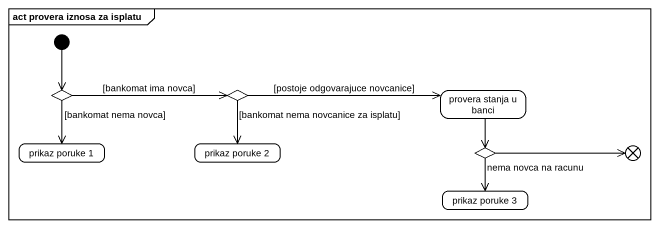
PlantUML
@startuml
mainframe act provera iznosa za isplatu
hide empty description
state choice1 <<choice>>
state choice2 <<choice>>
state "provera stanja u banci" as provera_stanja_u_banci
state "prikaz poruke 1" as prikaz_poruke_1
state "prikaz poruke 2" as prikaz_poruke_2
state choice3 <<choice>>
state flowfinal1 <<end>>
state "prikaz poruke 3" as prikaz_poruke_3
[*] --> choice1
choice1 -right-> choice2 : [bankomat ima novca]
choice1 --> prikaz_poruke_1 : [bankomat nema novca]
choice2 -right-> provera_stanja_u_banci : [postoje odgovarajuce novcanice]
choice2 --> prikaz_poruke_2 : [bankomat nema novcanice za isplatu]
provera_stanja_u_banci --> choice3
choice3 -right-> flowfinal1
choice3 --> prikaz_poruke_3 : nema novca na racunu
@enduml
